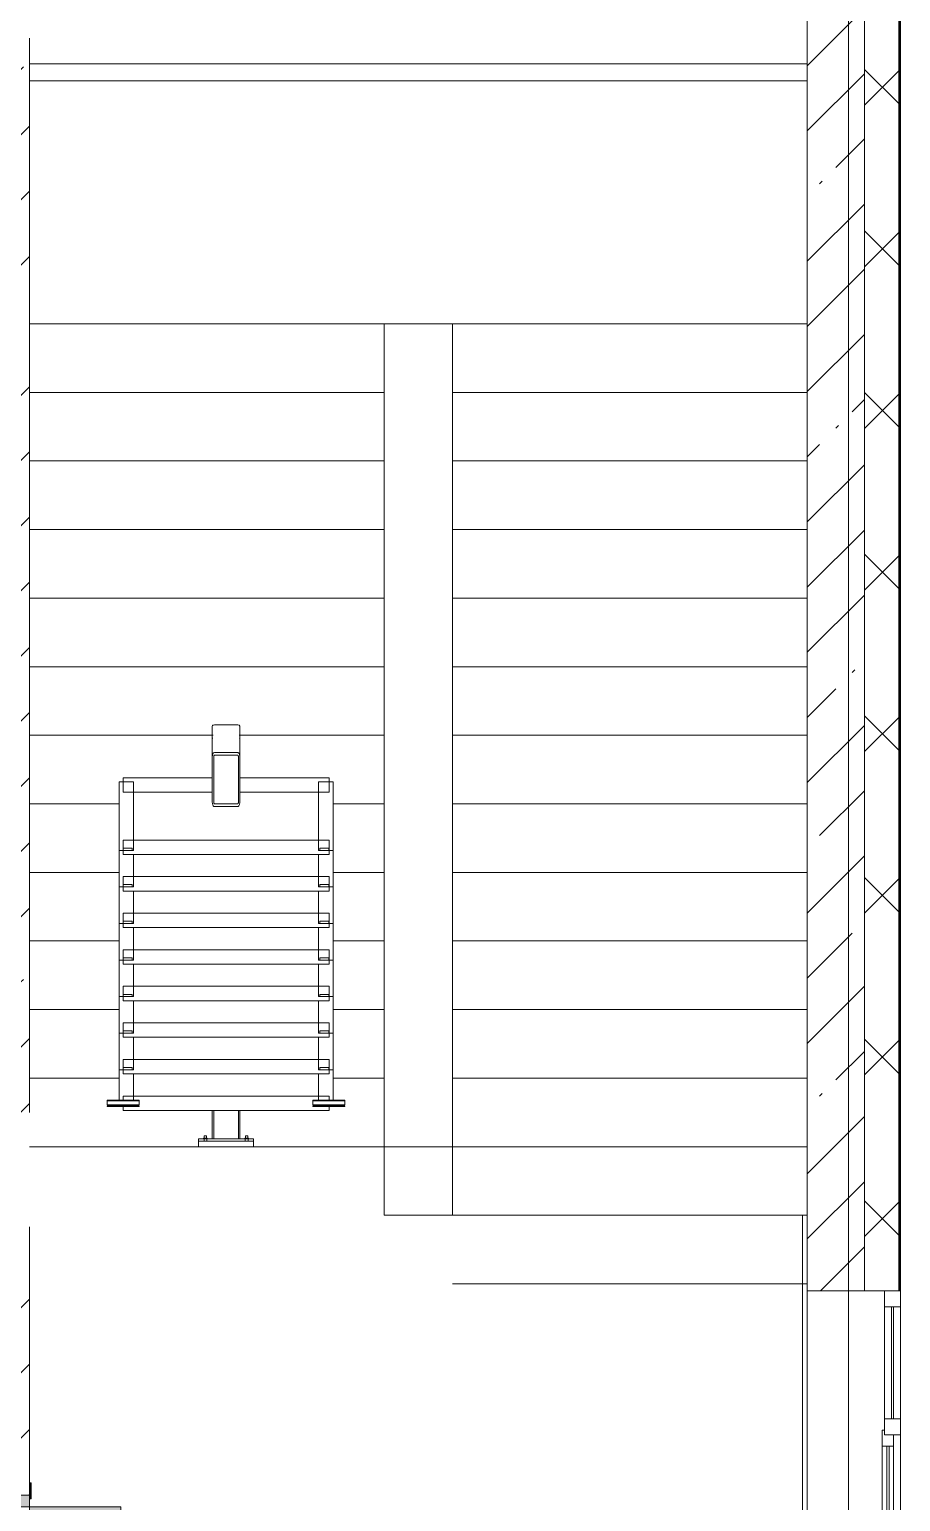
# Model space of a CAD drawing. Header units: millimetres. Extents: x 35524 to 235479, y -8553 to 29000.
# Drawn here: x 229899 to 233707, y 12198 to 18638 of the extents above; entities that cross this region are included whole.
import ezdxf

# ---------------------------------------------------------------- set-up
doc = ezdxf.new("R2010")
doc.units = ezdxf.units.MM
doc.linetypes.add('200_ШТРИХ__ш1_п0_6_', pattern=[800, 500, -300])
for name, color, linetype, lineweight in [('A-DETL-MBND-1', 7, '200_ШТРИХ__ш1_п0_6_', 9), ('A-GENM', 7, 'Continuous', 5), ('A-GLAZ-2', 7, 'Continuous', 5), ('A-WALL', 7, 'Continuous', 9), ('A-WALL-6', 7, 'Continuous', 5), ('I-WALL-24', 7, 'Continuous', 5), ('S-STRS-3', 7, 'Continuous', 5), ('Оси', 7, 'Continuous', 9)]:
    doc.layers.add(name, color=color, linetype=linetype, lineweight=lineweight)
for name, color, linetype, lineweight, true_color in [('A-DOOR-2', 7, 'Continuous', 5, 0xaaaaaa), ('A-DOOR-3', 7, 'Continuous', 5, 0xe2e2e2), ('A-DOOR-FRAM-2', 7, 'Continuous', 5, 0xe2e2e2), ('A-DOOR-FRAM-3', 7, 'Continuous', 5, 0xaaaaaa), ('A-FLOR-2', 7, 'Continuous', 5, 0xaaaaaa)]:
    doc.layers.add(name, color=color, linetype=linetype, lineweight=lineweight, true_color=true_color)
pattern_1 = [(45, (108468.84, 0), (-285.1231, 285.1231), []), (45, (108753.96, 0), (-285.1231, 285.1231), [504.031, -100.806, 16.764, -84.042])]

# ---------------------------------------------------------------- blocks, each defined once
blk = doc.blocks.new('110_Дверь_СКБ_2Ст - Д-1_л_Лестничная клетка EIS60 2-32142534-3_4_2_птичка')
at = {"layer": 'A-DOOR-3'}
for points in [[(612.5, 110), (662.5, 110), (662.5, 1010), (612.5, 1010), (612.5, 603.3)], [(-587.5, 110), (-587.5, 510), (-637.5, 510), (-637.5, 110)], [(712.5, -110), (712.5, 30), (697.5, 24.8), (697.5, -110)]]:
    blk.add_hatch(color=256, dxfattribs=at).paths.add_polyline_path(points)
h = blk.add_hatch(color=256, dxfattribs=at)
h.paths.add_polyline_path([(652.5, 30), (712.5, 30), (712.5, 110), (662.5, 110), (662.5, 60), (652.5, 60)])
h.paths.add_polyline_path([(-687.5, 30), (-627.5, 30), (-627.5, 60), (-637.5, 60), (-637.5, 110), (-687.5, 110)])
at = {"layer": 'A-DOOR-FRAM-2'}
for points in [[(-672.5, 110), (-672.5, 118), (-742.5, 118), (-742.5, 110)], [(767.5, 110), (767.5, 118), (697.5, 118), (697.5, 110)], [(-672.5, -110), (-672.5, 30), (-687.5, 24.8), (-687.5, -110)], [(-672.5, -118), (-672.5, -110), (-742.5, -110), (-742.5, -118)], [(767.5, -118), (767.5, -110), (697.5, -110), (697.5, -118)]]:
    blk.add_hatch(color=256, dxfattribs=at).paths.add_polyline_path(points)
at = {"layer": 'A-DOOR-2'}
for p, q in [((662.5, 1010), (612.5, 1010)), ((612.5, 1010), (612.5, 110)), ((662.5, 110), (662.5, 1010)), ((-637.5, 510), (-637.5, 110)), ((-587.5, 510), (-637.5, 510)), ((-587.5, 110), (-587.5, 510)), ((-637.5, 110), (-587.5, 110)), ((612.5, 110), (662.5, 110))]:
    blk.add_line(p, q, dxfattribs=at)
for centre, radius, start, end in [((662.5, 110), 900, 90, 180), ((-637.5, 110), 400, 360, 90)]:
    blk.add_arc(centre, radius, start, end, dxfattribs=at)
at = {"layer": 'A-DOOR-FRAM-3'}
for p, q in [((-672.5, 118), (-742.5, 118)), ((-742.5, 118), (-742.5, 110)), ((-742.5, 110), (-672.5, 110)), ((-637.5, 110), (-687.5, 110)), ((-687.5, 110), (-687.5, 30)), ((-672.5, 110), (-672.5, 118)), ((-637.5, 60), (-637.5, 110)), ((662.5, 110), (662.5, 60)), ((712.5, 110), (662.5, 110)), ((767.5, 118), (697.5, 118)), ((697.5, 118), (697.5, 110)), ((697.5, 110), (767.5, 110)), ((712.5, 30), (712.5, 110)), ((767.5, 110), (767.5, 118)), ((-687.5, 30), (-627.5, 30)), ((-672.5, 30), (-687.5, 30)), ((-687.5, 30), (-687.5, -110)), ((-672.5, -110), (-672.5, 30)), ((-627.5, 60), (-637.5, 60)), ((-627.5, 30), (-627.5, 60)), ((662.5, 60), (652.5, 60)), ((652.5, 60), (652.5, 30)), ((652.5, 30), (712.5, 30)), ((712.5, 30), (697.5, 30)), ((697.5, 30), (697.5, -110)), ((712.5, -110), (712.5, 30)), ((-672.5, -110), (-742.5, -110)), ((-742.5, -110), (-742.5, -118)), ((-742.5, -118), (-672.5, -118)), ((-687.5, -110), (-672.5, -110)), ((-672.5, -118), (-672.5, -110)), ((697.5, -110), (712.5, -110)), ((767.5, -110), (697.5, -110)), ((697.5, -110), (697.5, -118)), ((697.5, -118), (767.5, -118)), ((767.5, -118), (767.5, -110))]:
    blk.add_line(p, q, dxfattribs=at)
blk = doc.blocks.new('120_Окно_СКБ_2Ст_Фрамуга сверху - 120_Окно_СКБ_2Ст_2300х2500_h_ ДОО 2-24160916-3_4_2_птичка')
at = {"layer": 'A-GLAZ-2'}
for p, q in [((-1150, 13), (-1150, 83)), ((-1150, 83), (-1080, 83)), ((1150, 83), (-1150, 83)), ((-1080, 83), (-1080, 13)), ((-1080, 83), (1080, 83)), ((-590, 13), (-590, 83)), ((-590, 83), (-520, 83)), ((-520, 83), (-520, 13)), ((1080, 13), (1080, 83)), ((1080, 83), (1150, 83)), ((1150, 83), (1150, 13)), ((-1080, 13), (-1150, 13)), ((-1150, 13), (-540, 13)), ((-590, 53), (-1080, 53)), ((-590, 43), (-1080, 43)), ((-1080, 13), (-540, 13)), ((-520, 13), (-590, 13)), ((-520, 13), (-540, 13)), ((-540, 13), (-540, 3)), ((-540, 3), (1100, 3)), ((1100, 3), (-540, 3)), ((1080, 53), (-520, 53)), ((-520, 53), (-520, 13)), ((-470, 3), (-470, 53)), ((-470, 33), (1030, 33)), ((1030, 23), (-470, 23)), ((1030, 3), (1030, 53)), ((1080, 13), (1080, 53)), ((1150, 13), (1080, 13)), ((1100, 13), (1080, 13)), ((1100, 13), (1150, 13)), ((1100, 3), (1100, 13))]:
    blk.add_line(p, q, dxfattribs=at)
blk = doc.blocks.new('Анкер клиновой - Анкер клиновой МКТ В 10-10-16_85-22193208-3_4_2_птичка')
at = {"layer": 'A-DETL-MBND-1'}
for p, q in [((122191.4, 13788), (122191.4, 13784)), ((122207.4, 13788), (122191.4, 13788)), ((122191.4, 13788), (122207.4, 13788)), ((122194.4, 13798), (122194.4, 13784)), ((122204.4, 13798), (122194.4, 13798)), ((122194.4, 13798), (122204.4, 13798)), ((122204.4, 13784), (122204.4, 13798)), ((122207.4, 13784), (122207.4, 13788))]:
    blk.add_line(p, q, dxfattribs=at)
blk = doc.blocks.new('ОМ_Полоса_Трапеция прямоугольная_Прокат_ГОСТ 103-2006 - ОМ_Полоса_Трапеция прямоугольная_Прокат_ГОСТ 103-2006-21111644-3_4_2_птичка')
at = {"layer": 'A-GENM'}
for p, q in [((122699.4, 15046.5), (122699.4, 15056.5)), ((122699.4, 15056.5), (122739.4, 15056.5)), ((122739.4, 15046.5), (122699.4, 15046.5)), ((122739.4, 15056.5), (122739.4, 15046.5))]:
    blk.add_line(p, q, dxfattribs=at)
blk = doc.blocks.new('ОМ_Полоса_Трапеция прямоугольная_Прокат_ГОСТ 103-2006 - ОМ_Полоса_Трапеция прямоугольная_Прокат_ГОСТ 103-2006-V168-3_4_2_птичка')
at = {"layer": 'A-GENM'}
for p, q in [((122699.4, 14416.5), (122699.4, 14406.5)), ((122739.4, 14416.5), (122699.4, 14416.5)), ((122699.4, 14406.5), (122739.4, 14406.5)), ((122739.4, 14406.5), (122739.4, 14416.5))]:
    blk.add_line(p, q, dxfattribs=at)
blk = doc.blocks.new('ОМ_Полоса_Трапеция прямоугольная_Прокат_ГОСТ 103-2006 - ОМ_Полоса_Трапеция прямоугольная_Прокат_ГОСТ 103-2006-V169-3_4_2_птичка')
at = {"layer": 'A-GENM'}
for p, q in [((122699.4, 14256.5), (122699.4, 14246.5)), ((122739.4, 14256.5), (122699.4, 14256.5)), ((122699.4, 14246.5), (122739.4, 14246.5)), ((122739.4, 14246.5), (122739.4, 14256.5))]:
    blk.add_line(p, q, dxfattribs=at)
blk = doc.blocks.new('ОМ_Полоса_Трапеция прямоугольная_Прокат_ГОСТ 103-2006 - ОМ_Полоса_Трапеция прямоугольная_Прокат_ГОСТ 103-2006-V170-3_4_2_птичка')
at = {"layer": 'A-GENM'}
for p, q in [((122699.4, 14096.5), (122699.4, 14086.5)), ((122739.4, 14096.5), (122699.4, 14096.5)), ((122699.4, 14086.5), (122739.4, 14086.5)), ((122739.4, 14086.5), (122739.4, 14096.5))]:
    blk.add_line(p, q, dxfattribs=at)
blk = doc.blocks.new('ОМ_Полоса_Прокат_ГОСТ 103-2006 - ОМ_Полоса_Прокат_ГОСТ 103-2006-22193251-3_4_2_птичка')
at = {"layer": 'A-GENM'}
for p, q in [((122809.4, 13929.5), (122669.4, 13929.5)), ((122669.4, 13929.5), (122669.4, 13926.5)), ((122669.4, 13926.5), (122809.4, 13926.5)), ((122809.4, 13926.5), (122809.4, 13929.5))]:
    blk.add_line(p, q, dxfattribs=at)
blk = doc.blocks.new('ОМ_Полоса_Прокат_ГОСТ 103-2006 - ОМ_Полоса_Прокат_ГОСТ 103-2006-22193252-3_4_2_птичка')
at = {"layer": 'A-GENM'}
for p, q in [((122669.4, 13954.2), (122669.4, 13950.8)), ((122809.4, 13954.2), (122669.4, 13954.2)), ((122669.4, 13950.8), (122809.4, 13950.8)), ((122669.4, 13933.9), (122669.4, 13950.8)), ((122809.4, 13933.9), (122669.4, 13933.9)), ((122809.4, 13950.8), (122809.4, 13954.2)), ((122809.4, 13950.8), (122809.4, 13933.9))]:
    blk.add_line(p, q, dxfattribs=at)
blk = doc.blocks.new('ОМ_Полоса_Трапеция прямоугольная_Прокат_ГОСТ 103-2006 - ОМ_Полоса_Трапеция прямоугольная_Прокат_ГОСТ 103-2006-21111686-3_4_2_птичка')
at = {"layer": 'A-GENM'}
for p, q in [((121839.4, 15056.5), (121879.4, 15056.5)), ((121839.4, 15046.5), (121839.4, 15056.5)), ((121879.4, 15046.5), (121839.4, 15046.5)), ((121879.4, 15056.5), (121879.4, 15046.5))]:
    blk.add_line(p, q, dxfattribs=at)
blk = doc.blocks.new('ОМ_Полоса_Трапеция прямоугольная_Прокат_ГОСТ 103-2006 - ОМ_Полоса_Трапеция прямоугольная_Прокат_ГОСТ 103-2006-V171-3_4_2_птичка')
at = {"layer": 'A-GENM'}
for p, q in [((121879.4, 14416.5), (121839.4, 14416.5)), ((121839.4, 14416.5), (121839.4, 14406.5)), ((121839.4, 14406.5), (121879.4, 14406.5)), ((121879.4, 14406.5), (121879.4, 14416.5))]:
    blk.add_line(p, q, dxfattribs=at)
blk = doc.blocks.new('ОМ_Полоса_Трапеция прямоугольная_Прокат_ГОСТ 103-2006 - ОМ_Полоса_Трапеция прямоугольная_Прокат_ГОСТ 103-2006-V172-3_4_2_птичка')
at = {"layer": 'A-GENM'}
for p, q in [((121879.4, 14256.5), (121839.4, 14256.5)), ((121839.4, 14256.5), (121839.4, 14246.5)), ((121839.4, 14246.5), (121879.4, 14246.5)), ((121879.4, 14246.5), (121879.4, 14256.5))]:
    blk.add_line(p, q, dxfattribs=at)
blk = doc.blocks.new('ОМ_Полоса_Трапеция прямоугольная_Прокат_ГОСТ 103-2006 - ОМ_Полоса_Трапеция прямоугольная_Прокат_ГОСТ 103-2006-V173-3_4_2_птичка')
at = {"layer": 'A-GENM'}
for p, q in [((121879.4, 14096.5), (121839.4, 14096.5)), ((121839.4, 14096.5), (121839.4, 14086.5)), ((121839.4, 14086.5), (121879.4, 14086.5)), ((121879.4, 14086.5), (121879.4, 14096.5))]:
    blk.add_line(p, q, dxfattribs=at)
blk = doc.blocks.new('ОМ_Полоса_Прокат_ГОСТ 103-2006 - ОМ_Полоса_Прокат_ГОСТ 103-2006-22193295-3_4_2_птичка')
at = {"layer": 'A-GENM'}
for p, q in [((121909.4, 13929.5), (121769.4, 13929.5)), ((121769.4, 13929.5), (121769.4, 13926.5)), ((121769.4, 13926.5), (121909.4, 13926.5)), ((121909.4, 13926.5), (121909.4, 13929.5))]:
    blk.add_line(p, q, dxfattribs=at)
blk = doc.blocks.new('ОМ_Полоса_Прокат_ГОСТ 103-2006 - ОМ_Полоса_Прокат_ГОСТ 103-2006-22193296-3_4_2_птичка')
at = {"layer": 'A-GENM'}
for p, q in [((121909.4, 13954.2), (121769.4, 13954.2)), ((121769.4, 13954.2), (121769.4, 13950.8)), ((121769.4, 13950.8), (121909.4, 13950.8)), ((121769.4, 13933.9), (121769.4, 13950.8)), ((121909.4, 13933.9), (121769.4, 13933.9)), ((121909.4, 13950.8), (121909.4, 13954.2)), ((121909.4, 13950.8), (121909.4, 13933.9))]:
    blk.add_line(p, q, dxfattribs=at)
blk = doc.blocks.new('ОМ_Нижняя опорная пятка1 - ОМ_Нижняя опорная пятка-21111576-3_4_2_птичка')
at = {"layer": 'A-DETL-MBND-1'}
for p, q in [((-96, -10), (-96, 0)), ((-84, -10), (-84, 0)), ((84, -10), (84, 0)), ((96, -10), (96, 0))]:
    blk.add_line(p, q, dxfattribs=at)
blk = doc.blocks.new('ОМ_Труба_ГОСТ 8639-82 - ОМ_Труба_ГОСТ 8639-82-21111694-3_4_2_птичка')
at = {"layer": 'A-GENM'}
for p, q in [((122229.4, 15590.5), (122229.4, 15456.5)), ((122238.4, 15595.1), (122340.4, 15595.1)), ((122349.4, 15456.5), (122349.4, 15590.5)), ((122238.4, 15474.2), (122340.4, 15474.2)), ((122340.4, 15462.4), (122238.4, 15462.4)), ((122229.4, 15256.4), (122229.4, 15456.5)), ((122235.4, 15456.5), (122235.4, 15256.4)), ((122343.4, 15256.4), (122343.4, 15456.5)), ((122349.4, 15456.5), (122349.4, 15256.4)), ((122238.4, 15250.5), (122340.4, 15250.5)), ((122340.4, 15238.8), (122238.4, 15238.8))]:
    blk.add_line(p, q, dxfattribs=at)
at = {"layer": 'A-GENM', "flags": 128}
for points in [[(122229.4, 15456.5), (122229.6, 15460), (122230.1, 15463.3), (122231, 15466.3), (122232.1, 15469), (122233.4, 15471.2), (122235, 15472.8), (122236.7, 15473.8), (122238.4, 15474.2)], [(122238.4, 15462.4), (122237.9, 15462.3), (122237.3, 15461.9), (122236.8, 15461.4), (122236.3, 15460.7), (122235.9, 15459.8), (122235.7, 15458.8), (122235.5, 15457.7), (122235.4, 15456.5)], [(122340.4, 15474.2), (122342.2, 15473.8), (122343.9, 15472.8), (122345.4, 15471.2), (122346.8, 15469), (122347.9, 15466.3), (122348.8, 15463.3), (122349.3, 15460), (122349.4, 15456.5)], [(122343.4, 15456.5), (122343.4, 15457.7), (122343.2, 15458.8), (122342.9, 15459.8), (122342.6, 15460.7), (122342.1, 15461.4), (122341.6, 15461.9), (122341, 15462.3), (122340.4, 15462.4)], [(122238.4, 15238.8), (122236.7, 15239.1), (122235, 15240.1), (122233.4, 15241.8), (122232.1, 15243.9), (122231, 15246.6), (122230.1, 15249.7), (122229.6, 15253), (122229.4, 15256.4)], [(122235.4, 15256.4), (122235.5, 15255.3), (122235.7, 15254.2), (122235.9, 15253.2), (122236.3, 15252.3), (122236.8, 15251.5), (122237.3, 15251), (122237.9, 15250.7), (122238.4, 15250.5)], [(122349.4, 15256.4), (122349.3, 15253), (122348.8, 15249.7), (122347.9, 15246.6), (122346.8, 15243.9), (122345.4, 15241.8), (122343.9, 15240.1), (122342.2, 15239.1), (122340.4, 15238.8)], [(122340.4, 15250.5), (122341, 15250.7), (122341.6, 15251), (122342.1, 15251.5), (122342.6, 15252.3), (122342.9, 15253.2), (122343.2, 15254.2), (122343.4, 15255.3), (122343.4, 15256.4)]]:
    blk.add_lwpolyline(points, dxfattribs=at)
at = {"layer": 'A-GENM'}
for centre, major_axis, start_param, end_param in [((122238.4, 15590.5), (9, 0), 1.570796, 3.141593), ((122340.4, 15590.5), (9, 0), 0, 1.570796), ((122238.4, 15538.5), (9, 0), 3.141593, 3.665191), ((122340.4, 15538.5), (-9, 0), 2.617994, 3.141593)]:
    blk.add_ellipse(centre, major_axis=major_axis, ratio=0.509802, start_param=start_param, end_param=end_param, dxfattribs=at)
blk = doc.blocks.new('ОМ_Уголок_ГОСТ 8509-93 - ОМ_Уголок_ГОСТ 8509-93-22194532-3_4_2_птичка')
at = {"layer": 'A-GENM'}
for p, q in [((0, 45.2), (0, -17.8)), ((390, 45.2), (0, 45.2)), ((900, 45.2), (510, 45.2)), ((900, -17.8), (900, 45.2)), ((0, -17.8), (390, -17.8)), ((510, -17.8), (900, -17.8))]:
    blk.add_line(p, q, dxfattribs=at)
blk = doc.blocks.new('ОМ_Уголок_ГОСТ 8509-93 - ОМ_Уголок_ГОСТ 8509-93-V174-3_4_2_птичка')
at = {"layer": 'A-GENM'}
for p, q in [((0, 45.2), (0, -17.8)), ((900, 45.2), (0, 45.2)), ((900, -17.8), (900, 45.2)), ((0, -17.8), (900, -17.8))]:
    blk.add_line(p, q, dxfattribs=at)
blk = doc.blocks.new('ОМ_Уголок_ГОСТ 8509-93 - ОМ_Уголок_ГОСТ 8509-93-22194533-3_4_2_птичка')
at = {"layer": 'A-GENM'}
for p, q in [((0, 45.2), (0, -17.8)), ((300, 45.2), (0, 45.2)), ((300, -17.8), (300, 45.2)), ((0, -17.8), (300, -17.8))]:
    blk.add_line(p, q, dxfattribs=at)
blk = doc.blocks.new('ОМ_Уголок_ГОСТ 8509-93 - ОМ_Уголок_ГОСТ 8509-93-V175-3_4_2_птичка')
at = {"layer": 'A-GENM'}
for p, q in [((0, 45.2), (0, -17.8)), ((142.2, 45.2), (0, 45.2)), ((0, -17.8), (160, -17.8))]:
    blk.add_line(p, q, dxfattribs=at)
blk = doc.blocks.new('ОМ_Уголок_ГОСТ 8509-93 - ОМ_Уголок_ГОСТ 8509-93-V176-3_4_2_птичка')
at = {"layer": 'A-GENM'}
for p, q in [((300, 45.2), (157.8, 45.2)), ((300, -17.8), (300, 45.2)), ((140, -17.8), (300, -17.8))]:
    blk.add_line(p, q, dxfattribs=at)
blk = doc.blocks.new('ОМ_Уголок_ГОСТ 8509-93 - ОМ_Уголок_ГОСТ 8509-93-V177-3_4_2_птичка')
at = {"layer": 'A-GENM'}
for p, q in [((0, 45.2), (0, 27.8)), ((900, 45.2), (0, 45.2)), ((0, 7.4), (0, -17.8)), ((900, 27.8), (900, 45.2)), ((900, -17.8), (900, 7.4)), ((0, -17.8), (900, -17.8))]:
    blk.add_line(p, q, dxfattribs=at)
blk = doc.blocks.new('ОМ_Уголок_ГОСТ 8509-93 - ОМ_Уголок_ГОСТ 8509-93-V178-3_4_2_птичка')
at = {"layer": 'A-GENM'}
for p, q in [((0, 45.2), (0, -17.8)), ((7.4, 45.2), (0, 45.2)), ((142.2, 45.2), (27.8, 45.2)), ((0, -17.8), (7.4, -17.8)), ((27.8, -17.8), (160, -17.8))]:
    blk.add_line(p, q, dxfattribs=at)
blk = doc.blocks.new('ОМ_Уголок_ГОСТ 8509-93 - ОМ_Уголок_ГОСТ 8509-93-V179-3_4_2_птичка')
at = {"layer": 'A-GENM'}
for p, q in [((272.2, 45.2), (157.8, 45.2)), ((300, 45.2), (292.6, 45.2)), ((300, -17.8), (300, 45.2)), ((140, -17.8), (272.2, -17.8)), ((292.6, -17.8), (300, -17.8))]:
    blk.add_line(p, q, dxfattribs=at)
blk = doc.blocks.new('ОМ_Труба_ГОСТ 8639-82 - ОМ_Труба_ГОСТ 8639-82-21111710-3_4_2_птичка')
at = {"layer": 'A-DETL-MBND-1'}
for p, q in [((122229.4, 13908.7), (122229.4, 13784)), ((122235.4, 13908.7), (122235.4, 13784)), ((122343.4, 13908.7), (122343.4, 13784)), ((122349.4, 13784), (122349.4, 13908.7))]:
    blk.add_line(p, q, dxfattribs=at)
blk = doc.blocks.new('ОМ_Уголок_ГОСТ 8510-86 - ОМ_Уголок_ГОСТ 8510-86-21111720-3_4_2_птичка')
at = {"layer": 'A-DETL-MBND-1'}
for p, q in [((0, 34), (0, 0)), ((0, 10), (240, 10)), ((0, 0), (240, 0)), ((240, 0), (240, 34))]:
    blk.add_line(p, q, dxfattribs=at)
blk = doc.blocks.new('Зашивка приборов отопления41 - Зашивка приборов отопления-33325756-3_4_2_птичка')
at = {"layer": 'A-WALL-6'}
for p, q in [((121290.8, 18669.6), (124690.8, 18669.6)), ((124690.8, 18669.6), (121290.8, 18669.6)), ((121290.8, 18594.6), (124690.8, 18594.6))]:
    blk.add_line(p, q, dxfattribs=at)

msp = doc.modelspace()

# ---------------------------------------------------------------- hatches: boundary and pattern name
at = {"layer": 'A-WALL-6'}
h = msp.add_hatch(dxfattribs=at)
h.set_pattern_fill('FP_102', color=256, style=0, pattern_type=2)
h.set_pattern_definition([(45, (108468.84, 0), (-353.5534, 353.5534), []), (135, (108468.84, 0), (-353.5534, -353.5534), [])])
h.paths.add_polyline_path([(233548.8, -250), (233698.8, -250), (233698.8, 7700), (233548.8, 7700), (233548.8, -100)])
h.paths.add_polyline_path([(233698.8, 8900), (233698.8, 10820), (233548.8, 10820), (233548.8, 8900)])
h.paths.add_polyline_path([(233698.8, 13120), (233698.8, 21400), (233548.8, 21400), (233548.8, 13120)])
at = {"layer": 'I-WALL-24'}
h = msp.add_hatch(dxfattribs=at)
h.set_pattern_fill('FP_98', color=256, style=0, pattern_type=2)
h.set_pattern_definition(pattern_1)
h.paths.add_polyline_path([(233298.8, 10600), (233548.8, 10600), (233548.8, 10820), (233298.8, 10820), (233298.8, 10642.6)])
h.paths.add_polyline_path([(233548.8, 13120), (233548.8, 21400), (233298.8, 21400), (233298.8, 13120)])
h = msp.add_hatch(dxfattribs=at)
h.set_pattern_fill('FP_98', color=256, style=0, pattern_type=2)
h.set_pattern_definition(pattern_1)
h.paths.add_polyline_path([(229678.8, 10380), (229898.8, 10380), (229898.8, 10825), (229678.8, 10825), (229678.8, 10400)])
h.paths.add_polyline_path([(229848.8, 12225), (229898.8, 12225), (229898.8, 13400), (229678.8, 13400), (229678.8, 12225), (229818.8, 12225)])
h.paths.add_polyline_path([(229678.8, 13900), (229898.8, 13900), (229898.8, 18600), (229678.8, 18600), (229678.8, 14691.7)])
h.paths.add_polyline_path([(229898.4, 19100), (229898.8, 19100), (229898.8, 19110), (229678.8, 19110), (229678.8, 19100)])

# ---------------------------------------------------------------- linework, layer by layer
at = {"layer": 'A-FLOR-2'}
for p, q in [((231748.8, 13750), (229898.8, 13750)), ((231448.8, 13450), (231448.8, 13750)), ((231748.8, 13450), (231748.8, 13750)), ((233277.8, 13450), (231448.8, 13450)), ((233277.8, 10600), (233277.8, 13450)), ((233298.8, 13150), (233277.8, 13150))]:
    msp.add_line(p, q, dxfattribs=at)
at = {"layer": 'A-WALL'}
for p, q in [((233698.8, 13120), (233698.8, 21550)), ((233701.8, 13120), (233701.8, 21553)), ((233548.8, 21400), (233548.8, 13120)), ((233548.8, 13120), (233548.8, 21400))]:
    msp.add_line(p, q, dxfattribs=at)
at = {"layer": 'A-WALL-6'}
for p, q in [((233706.8, 7700), (233706.8, 21558)), ((233548.8, 13120), (233706.8, 13120))]:
    msp.add_line(p, q, dxfattribs=at)
at = {"layer": 'I-WALL-24'}
for p, q in [((233298.8, 18850), (233298.8, 10600)), ((229898.8, 13900), (229898.8, 18600)), ((229898.8, 12280), (229898.8, 13400)), ((233298.8, 13120), (233548.8, 13120))]:
    msp.add_line(p, q, dxfattribs=at)
at = {"layer": 'S-STRS-3'}
for p, q in [((229898.8, 17350), (231448.8, 17350)), ((229898.8, 17350), (231448.8, 17350)), ((231448.8, 17350), (231748.8, 17350)), ((231448.8, 17050), (231448.8, 17350)), ((233298.8, 17350), (231748.8, 17350)), ((231748.8, 17350), (231748.8, 17050)), ((233298.8, 17350), (231748.8, 17350)), ((229898.8, 17050), (231448.8, 17050)), ((229898.8, 17050), (231448.8, 17050)), ((231448.8, 16750), (231448.8, 17050)), ((231748.8, 17050), (231748.8, 16750)), ((233298.8, 17050), (231748.8, 17050)), ((233298.8, 17050), (231748.8, 17050)), ((229898.8, 16750), (231448.8, 16750)), ((229898.8, 16750), (231448.8, 16750)), ((231448.8, 16450), (231448.8, 16750)), ((231748.8, 16750), (231748.8, 16450)), ((233298.8, 16750), (231748.8, 16750)), ((233298.8, 16750), (231748.8, 16750)), ((229898.8, 16450), (231448.8, 16450)), ((229898.8, 16450), (231448.8, 16450)), ((231448.8, 16150), (231448.8, 16450)), ((231748.8, 16450), (231748.8, 16150)), ((233298.8, 16450), (231748.8, 16450)), ((233298.8, 16450), (231748.8, 16450)), ((229898.8, 16150), (231448.8, 16150)), ((229898.8, 16150), (231448.8, 16150)), ((231448.8, 15850), (231448.8, 16150)), ((231748.8, 16150), (231748.8, 15850)), ((233298.8, 16150), (231748.8, 16150)), ((233298.8, 16150), (231748.8, 16150)), ((229898.8, 15850), (231448.8, 15850)), ((229898.8, 15850), (231448.8, 15850)), ((231448.8, 15550), (231448.8, 15850)), ((231748.8, 15850), (231748.8, 15550)), ((233298.8, 15850), (231748.8, 15850)), ((233298.8, 15850), (231748.8, 15850)), ((229898.8, 15550), (230701.4, 15550)), ((229898.8, 15550), (230701.4, 15550)), ((230815.2, 15550), (231448.8, 15550)), ((230815.2, 15550), (231448.8, 15550)), ((231448.8, 15250), (231448.8, 15550)), ((231748.8, 15550), (231748.8, 15250)), ((233298.8, 15550), (231748.8, 15550)), ((233298.8, 15550), (231748.8, 15550)), ((229898.8, 15250), (230290.5, 15250)), ((229898.8, 15250), (230290.5, 15250)), ((231226.1, 15250), (231448.8, 15250)), ((231226.1, 15250), (231448.8, 15250)), ((231448.8, 14950), (231448.8, 15250)), ((231748.8, 15250), (231748.8, 14950)), ((233298.8, 15250), (231748.8, 15250)), ((233298.8, 15250), (231748.8, 15250)), ((229898.8, 14950), (230290.5, 14950)), ((229898.8, 14950), (230290.5, 14950)), ((231226.1, 14950), (231448.8, 14950)), ((231226.1, 14950), (231448.8, 14950)), ((231448.8, 14650), (231448.8, 14950)), ((231748.8, 14950), (231748.8, 14650)), ((233298.8, 14950), (231748.8, 14950)), ((233298.8, 14950), (231748.8, 14950)), ((229898.8, 14650), (230290.5, 14650)), ((229898.8, 14650), (230290.5, 14650)), ((231226.1, 14650), (231448.8, 14650)), ((231226.1, 14650), (231448.8, 14650)), ((231448.8, 14350), (231448.8, 14650)), ((231748.8, 14650), (231748.8, 14350)), ((233298.8, 14650), (231748.8, 14650)), ((233298.8, 14650), (231748.8, 14650)), ((229898.8, 14350), (230290.5, 14350)), ((229898.8, 14350), (230290.5, 14350)), ((231226.1, 14350), (231448.8, 14350)), ((231226.1, 14350), (231448.8, 14350)), ((231448.8, 14050), (231448.8, 14350)), ((231748.8, 14350), (231748.8, 14050)), ((233298.8, 14350), (231748.8, 14350)), ((233298.8, 14350), (231748.8, 14350)), ((229898.8, 14050), (230290.5, 14050)), ((229898.8, 14050), (230290.5, 14050)), ((231226.1, 14050), (231448.8, 14050)), ((231226.1, 14050), (231448.8, 14050)), ((231448.8, 13750), (231448.8, 14050)), ((231748.8, 14050), (231748.8, 13750)), ((233298.8, 14050), (231748.8, 14050)), ((233298.8, 14050), (231748.8, 14050)), ((233298.8, 13750), (231748.8, 13750)), ((233298.8, 13750), (231748.8, 13750)), ((233298.8, 13450), (233277.8, 13450)), ((233298.8, 13450), (233277.8, 13450)), ((233298.8, 13150), (231748.8, 13150))]:
    msp.add_line(p, q, dxfattribs=at)
at = {"layer": 'Оси'}
msp.add_line((233478.8, 10029.8), (233478.8, 21915.1), dxfattribs=at)

# ---------------------------------------------------------------- block references
at = {"layer": 'A-DETL-MBND-1'}
for name, p in [('ОМ_Труба_ГОСТ 8639-82 - ОМ_Труба_ГОСТ 8639-82-21111710-3_4_2_птичка', (108468.8, 0)), ('Анкер клиновой - Анкер клиновой МКТ В 10-10-16_85-22193208-3_4_2_птичка', (108468.8, 0)), ('ОМ_Нижняя опорная пятка1 - ОМ_Нижняя опорная пятка-21111576-3_4_2_птичка', (230758.3, 13784)), ('Анкер клиновой - Анкер клиновой МКТ В 10-10-16_85-22193208-3_4_2_птичка', (108648.8, 0))]:
    msp.add_blockref(name, p, dxfattribs=at)
at = {"layer": 'A-DETL-MBND-1', "extrusion": (0, 0, -1), "rotation": 180}
msp.add_blockref('ОМ_Уголок_ГОСТ 8510-86 - ОМ_Уголок_ГОСТ 8510-86-21111720-3_4_2_птичка', (-230638.3, 13784), dxfattribs=at)
at = {"layer": 'A-DOOR-2', "rotation": 269.9999999999998}
msp.add_blockref('110_Дверь_СКБ_2Ст - Д-1_л_Лестничная клетка EIS60 2-32142534-3_4_2_птичка', (229788.8, 11537.5), dxfattribs=at)
at = {"layer": 'A-GENM'}
for name, p in [('ОМ_Труба_ГОСТ 8639-82 - ОМ_Труба_ГОСТ 8639-82-21111694-3_4_2_птичка', (108468.8, 0)), ('ОМ_Полоса_Трапеция прямоугольная_Прокат_ГОСТ 103-2006 - ОМ_Полоса_Трапеция прямоугольная_Прокат_ГОСТ 103-2006-21111686-3_4_2_птичка', (108468.8, 0)), ('ОМ_Полоса_Трапеция прямоугольная_Прокат_ГОСТ 103-2006 - ОМ_Полоса_Трапеция прямоугольная_Прокат_ГОСТ 103-2006-21111644-3_4_2_птичка', (108468.8, 0)), ('ОМ_Полоса_Трапеция прямоугольная_Прокат_ГОСТ 103-2006 - ОМ_Полоса_Трапеция прямоугольная_Прокат_ГОСТ 103-2006-21111686-3_4_2_птичка', (108468.8, -160)), ('ОМ_Полоса_Трапеция прямоугольная_Прокат_ГОСТ 103-2006 - ОМ_Полоса_Трапеция прямоугольная_Прокат_ГОСТ 103-2006-21111644-3_4_2_птичка', (108468.8, -160)), ('ОМ_Полоса_Трапеция прямоугольная_Прокат_ГОСТ 103-2006 - ОМ_Полоса_Трапеция прямоугольная_Прокат_ГОСТ 103-2006-21111686-3_4_2_птичка', (108468.8, -320)), ('ОМ_Полоса_Трапеция прямоугольная_Прокат_ГОСТ 103-2006 - ОМ_Полоса_Трапеция прямоугольная_Прокат_ГОСТ 103-2006-21111644-3_4_2_птичка', (108468.8, -320)), ('ОМ_Полоса_Трапеция прямоугольная_Прокат_ГОСТ 103-2006 - ОМ_Полоса_Трапеция прямоугольная_Прокат_ГОСТ 103-2006-21111686-3_4_2_птичка', (108468.8, -480)), ('ОМ_Полоса_Трапеция прямоугольная_Прокат_ГОСТ 103-2006 - ОМ_Полоса_Трапеция прямоугольная_Прокат_ГОСТ 103-2006-21111644-3_4_2_птичка', (108468.8, -480)), ('ОМ_Полоса_Трапеция прямоугольная_Прокат_ГОСТ 103-2006 - ОМ_Полоса_Трапеция прямоугольная_Прокат_ГОСТ 103-2006-V171-3_4_2_птичка', (108468.8, 0)), ('ОМ_Полоса_Трапеция прямоугольная_Прокат_ГОСТ 103-2006 - ОМ_Полоса_Трапеция прямоугольная_Прокат_ГОСТ 103-2006-V168-3_4_2_птичка', (108468.8, 0)), ('ОМ_Полоса_Трапеция прямоугольная_Прокат_ГОСТ 103-2006 - ОМ_Полоса_Трапеция прямоугольная_Прокат_ГОСТ 103-2006-V172-3_4_2_птичка', (108468.8, 0)), ('ОМ_Полоса_Трапеция прямоугольная_Прокат_ГОСТ 103-2006 - ОМ_Полоса_Трапеция прямоугольная_Прокат_ГОСТ 103-2006-V169-3_4_2_птичка', (108468.8, 0)), ('ОМ_Полоса_Трапеция прямоугольная_Прокат_ГОСТ 103-2006 - ОМ_Полоса_Трапеция прямоугольная_Прокат_ГОСТ 103-2006-V173-3_4_2_птичка', (108468.8, 0)), ('ОМ_Полоса_Трапеция прямоугольная_Прокат_ГОСТ 103-2006 - ОМ_Полоса_Трапеция прямоугольная_Прокат_ГОСТ 103-2006-V170-3_4_2_птичка', (108468.8, 0)), ('ОМ_Полоса_Прокат_ГОСТ 103-2006 - ОМ_Полоса_Прокат_ГОСТ 103-2006-22193296-3_4_2_птичка', (108468.8, 0)), ('ОМ_Полоса_Прокат_ГОСТ 103-2006 - ОМ_Полоса_Прокат_ГОСТ 103-2006-22193295-3_4_2_птичка', (108468.8, 0)), ('ОМ_Полоса_Прокат_ГОСТ 103-2006 - ОМ_Полоса_Прокат_ГОСТ 103-2006-22193252-3_4_2_птичка', (108468.8, 0)), ('ОМ_Полоса_Прокат_ГОСТ 103-2006 - ОМ_Полоса_Прокат_ГОСТ 103-2006-22193251-3_4_2_птичка', (108468.8, 0))]:
    msp.add_blockref(name, p, dxfattribs=at)
at = {"layer": 'A-GENM', "extrusion": (0, 0, -1)}
for name, p, rotation in [('ОМ_Уголок_ГОСТ 8509-93 - ОМ_Уголок_ГОСТ 8509-93-22194533-3_4_2_птичка', (-230308.3, 15046.5), 90.00000000000064), ('ОМ_Уголок_ГОСТ 8509-93 - ОМ_Уголок_ГОСТ 8509-93-22194532-3_4_2_птичка', (-230308.3, 15346.5), 180), ('ОМ_Уголок_ГОСТ 8509-93 - ОМ_Уголок_ГОСТ 8509-93-22194533-3_4_2_птичка', (-231208.3, 15346.5), 270.0000000000008), ('ОМ_Уголок_ГОСТ 8509-93 - ОМ_Уголок_ГОСТ 8509-93-V175-3_4_2_птичка', (-230308.3, 14886.5), 90.00000000000064), ('ОМ_Уголок_ГОСТ 8509-93 - ОМ_Уголок_ГОСТ 8509-93-V176-3_4_2_птичка', (-231208.3, 15186.5), 270.0000000000008), ('ОМ_Уголок_ГОСТ 8509-93 - ОМ_Уголок_ГОСТ 8509-93-V175-3_4_2_птичка', (-230308.3, 14726.5), 90.00000000000064), ('ОМ_Уголок_ГОСТ 8509-93 - ОМ_Уголок_ГОСТ 8509-93-V176-3_4_2_птичка', (-231208.3, 15026.5), 270.0000000000008), ('ОМ_Уголок_ГОСТ 8509-93 - ОМ_Уголок_ГОСТ 8509-93-V175-3_4_2_птичка', (-230308.3, 14566.5), 90.00000000000064), ('ОМ_Уголок_ГОСТ 8509-93 - ОМ_Уголок_ГОСТ 8509-93-V176-3_4_2_птичка', (-231208.3, 14866.5), 270.0000000000008), ('ОМ_Уголок_ГОСТ 8509-93 - ОМ_Уголок_ГОСТ 8509-93-V175-3_4_2_птичка', (-230308.3, 14406.5), 90.00000000000064), ('ОМ_Уголок_ГОСТ 8509-93 - ОМ_Уголок_ГОСТ 8509-93-V176-3_4_2_птичка', (-231208.3, 14706.5), 270.0000000000008), ('ОМ_Уголок_ГОСТ 8509-93 - ОМ_Уголок_ГОСТ 8509-93-V175-3_4_2_птичка', (-230308.3, 14246.5), 90.00000000000064), ('ОМ_Уголок_ГОСТ 8509-93 - ОМ_Уголок_ГОСТ 8509-93-V176-3_4_2_птичка', (-231208.3, 14546.5), 270.0000000000008), ('ОМ_Уголок_ГОСТ 8509-93 - ОМ_Уголок_ГОСТ 8509-93-V175-3_4_2_птичка', (-230308.3, 14086.5), 90.00000000000064), ('ОМ_Уголок_ГОСТ 8509-93 - ОМ_Уголок_ГОСТ 8509-93-V176-3_4_2_птичка', (-231208.3, 14386.5), 270.0000000000008), ('ОМ_Уголок_ГОСТ 8509-93 - ОМ_Уголок_ГОСТ 8509-93-V178-3_4_2_птичка', (-230308.3, 13926.5), 90.00000000000064), ('ОМ_Уголок_ГОСТ 8509-93 - ОМ_Уголок_ГОСТ 8509-93-V179-3_4_2_птичка', (-231208.3, 14226.5), 270.0000000000008)]:
    msp.add_blockref(name, p, dxfattribs=dict(at, rotation=rotation))
for name, p in [('ОМ_Уголок_ГОСТ 8509-93 - ОМ_Уголок_ГОСТ 8509-93-V174-3_4_2_птичка', (-231208.3, 15046.5)), ('ОМ_Уголок_ГОСТ 8509-93 - ОМ_Уголок_ГОСТ 8509-93-V174-3_4_2_птичка', (-231208.3, 14886.5)), ('ОМ_Уголок_ГОСТ 8509-93 - ОМ_Уголок_ГОСТ 8509-93-V174-3_4_2_птичка', (-231208.3, 14726.5)), ('ОМ_Уголок_ГОСТ 8509-93 - ОМ_Уголок_ГОСТ 8509-93-V174-3_4_2_птичка', (-231208.3, 14566.5)), ('ОМ_Уголок_ГОСТ 8509-93 - ОМ_Уголок_ГОСТ 8509-93-V174-3_4_2_птичка', (-231208.3, 14406.5)), ('ОМ_Уголок_ГОСТ 8509-93 - ОМ_Уголок_ГОСТ 8509-93-V174-3_4_2_птичка', (-231208.3, 14246.5)), ('ОМ_Уголок_ГОСТ 8509-93 - ОМ_Уголок_ГОСТ 8509-93-V174-3_4_2_птичка', (-231208.3, 14086.5)), ('ОМ_Уголок_ГОСТ 8509-93 - ОМ_Уголок_ГОСТ 8509-93-V177-3_4_2_птичка', (-231208.3, 13926.5))]:
    msp.add_blockref(name, p, dxfattribs=at)
at = {"layer": 'A-GLAZ-2', "rotation": 269.9999999999999}
msp.add_blockref('120_Окно_СКБ_2Ст_Фрамуга сверху - 120_Окно_СКБ_2Ст_2300х2500_h_ ДОО 2-24160916-3_4_2_птичка', (233623.8, 11970), dxfattribs=at)
at = {"layer": 'A-WALL-6'}
msp.add_blockref('Зашивка приборов отопления41 - Зашивка приборов отопления-33325756-3_4_2_птичка', (108608, -182.1), dxfattribs=at)

doc.saveas('drawing.dxf')
